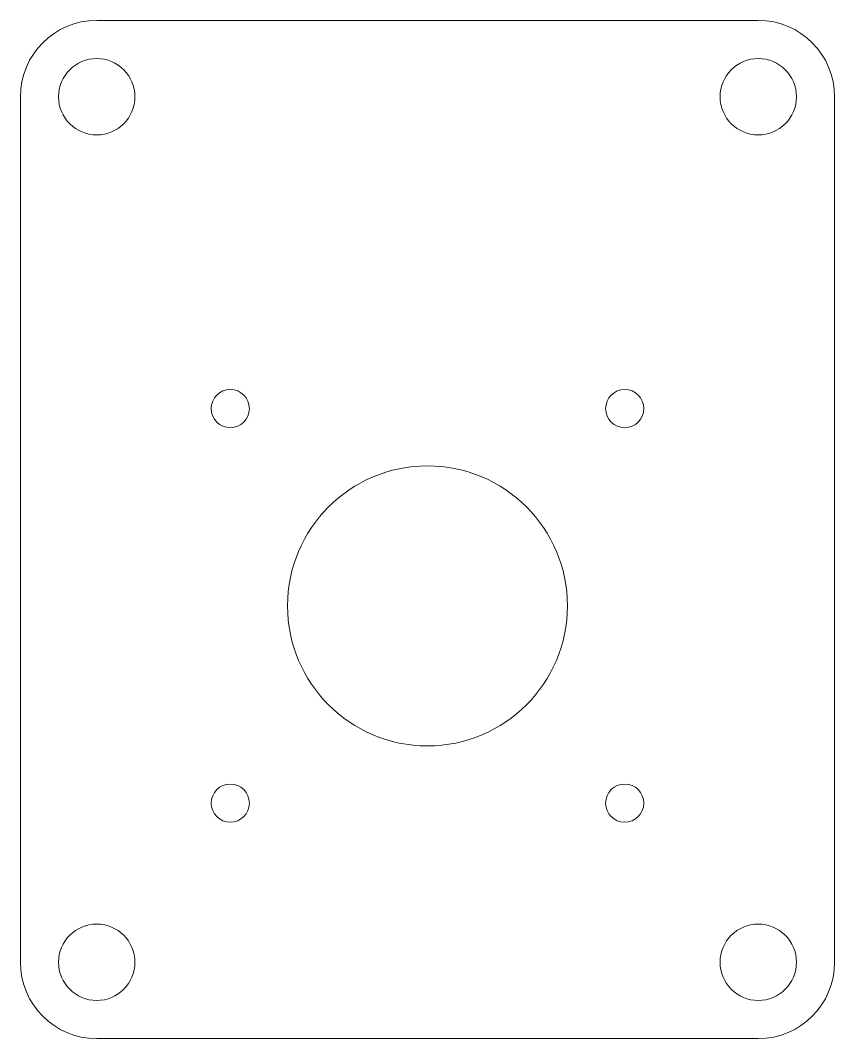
# Model space of a CAD drawing. Header units: millimetres. Extents: x -32 to 32, y 120 to 200.
import ezdxf

# ---------------------------------------------------------------- set-up
doc = ezdxf.new("R2010")
doc.units = ezdxf.units.MM
doc.header["$LTSCALE"] = 0.605
doc.layers.add('body_motor_mount', color=7, linetype='CONTINUOUS', lineweight=0)

msp = doc.modelspace()

# ---------------------------------------------------------------- linework, layer by layer
at = {"layer": 'body_motor_mount'}
for p, q in [((-26, 200), (26, 200)), ((-32, 126), (-32, 194)), ((32, 194), (32, 126)), ((26, 120), (-26, 120))]:
    msp.add_line(p, q, dxfattribs=at)
for centre, radius in [((-26, 194), 3), ((26, 194), 3), ((-15.5, 169.5), 1.5), ((15.5, 169.5), 1.5), ((0, 154), 11), ((-15.5, 138.5), 1.5), ((15.5, 138.5), 1.5), ((-26, 126), 3), ((26, 126), 3)]:
    msp.add_circle(centre, radius, dxfattribs=at)
for centre, start, end in [((-26, 194), 90, 180), ((26, 194), 0, 90), ((-26, 126), 180, 270), ((26, 126), 270, 0)]:
    msp.add_arc(centre, 6, start, end, dxfattribs=at)

doc.saveas('drawing.dxf')
